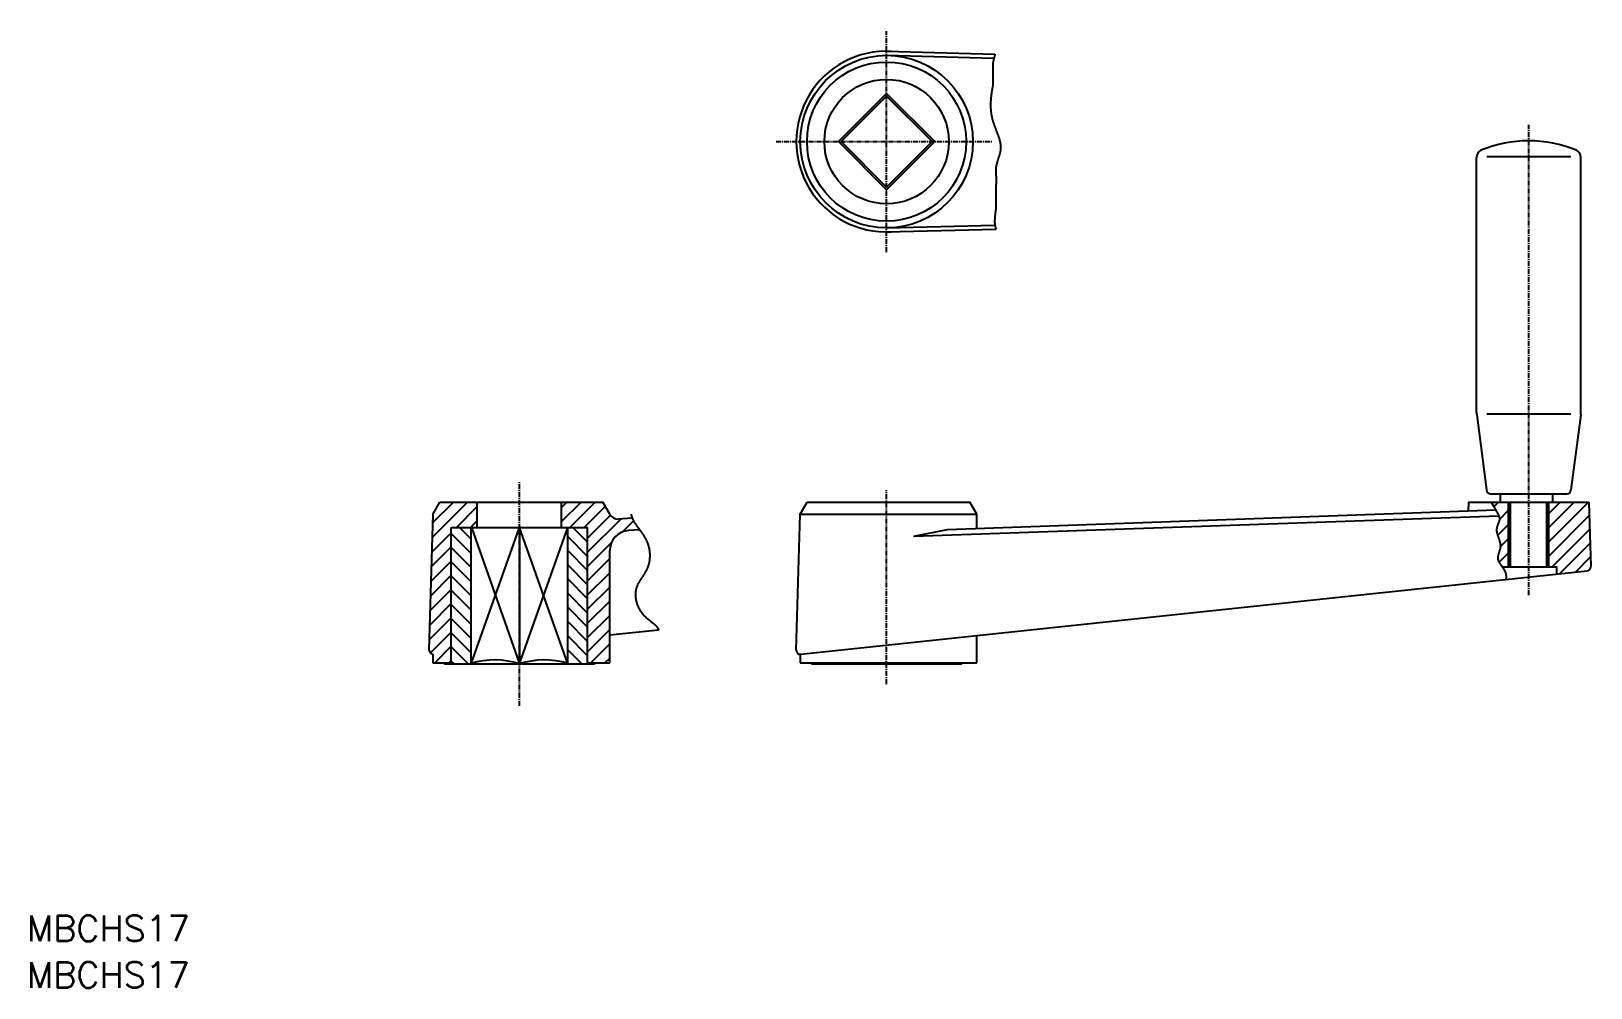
# Model space of a CAD drawing. Extents: x -75 to 314, y -48 to 190.
import ezdxf

# ---------------------------------------------------------------- set-up
doc = ezdxf.new("R2010")
doc.units = 0
doc.linetypes.add('CENTER', pattern=[2, 1.25, -0.25, 0.25, -0.25])
doc.layers.get('0').update_dxf_attribs({"linetype": 'CONTINUOUS'})
doc.layers.add('CENTER', color=1, linetype='CENTER')
doc.styles.get("Standard").update_dxf_attribs({"font": 'txt.shx', "bigfont": 'bigfont.shx'})

# ---------------------------------------------------------------- blocks, each defined once
blk = doc.blocks.new('*X2')
at = {"color": 0}
for p, q in [((303.63, 63.22), (313.52, 73.1)), ((303.63, 66.75), (309.98, 73.1)), ((303.63, 70.29), (306.44, 73.1)), ((303.63, 59.68), (313.69, 69.74)), ((304.47, 56.98), (313.81, 66.32)), ((306.29, 55.27), (313.93, 62.9)), ((310.25, 55.69), (314.05, 59.49))]:
    blk.add_line(p, q, dxfattribs=at)
blk = doc.blocks.new('*X3')
at = {"color": 0}
for p, q in [((35.12, 63.88), (32.2, 66.8)), ((64.14, 63.14), (60.48, 66.8)), ((64.14, 66.68), (64.02, 66.8)), ((35.12, 60.34), (30.14, 65.32)), ((64.14, 59.6), (59.16, 64.58)), ((35.12, 56.81), (30.14, 61.78)), ((64.14, 56.07), (59.16, 61.05)), ((35.12, 53.27), (30.14, 58.25)), ((35.12, 49.73), (30.14, 54.71)), ((64.14, 52.53), (59.16, 57.51)), ((35.12, 46.2), (30.14, 51.18)), ((64.14, 49), (59.16, 53.98)), ((35.12, 42.66), (30.14, 47.64)), ((64.14, 45.46), (59.16, 50.44)), ((64.14, 41.93), (59.16, 46.91)), ((35.12, 39.13), (30.14, 44.11)), ((64.14, 38.39), (59.16, 43.37)), ((35.12, 35.59), (30.14, 40.57)), ((64.14, 34.86), (59.16, 39.83)), ((34.38, 32.8), (30.14, 37.04)), ((62.66, 32.8), (59.16, 36.3)), ((30.84, 32.8), (30.14, 33.5))]:
    blk.add_line(p, q, dxfattribs=at)
blk = doc.blocks.new('*X4')
at = {"color": 0}
for p, q in [((25.47, 64.36), (34.21, 73.1)), ((25.58, 68.01), (30.67, 73.1)), ((31.44, 66.8), (36.64, 71.99)), ((57.64, 68.25), (62.49, 73.1)), ((57.64, 71.78), (58.96, 73.1)), ((59.73, 66.8), (66.03, 73.1)), ((63.26, 66.8), (68.51, 72.05)), ((34.98, 66.8), (36.64, 68.46)), ((64.14, 64.14), (69.83, 69.83)), ((64.14, 60.6), (72.45, 68.91)), ((72.72, 65.64), (75.55, 68.48)), ((76.77, 66.16), (76.97, 66.37)), ((25.36, 60.72), (30.14, 65.49)), ((64.14, 57.07), (70.02, 62.95)), ((25.15, 53.43), (30.14, 58.42)), ((25.26, 57.08), (30.14, 61.96)), ((64.14, 53.53), (69.64, 59.03)), ((25.04, 49.79), (30.14, 54.89)), ((64.14, 50), (69.64, 55.5)), ((24.93, 46.15), (30.14, 51.35)), ((64.14, 46.46), (69.64, 51.96)), ((24.83, 42.5), (30.14, 47.82)), ((64.14, 42.93), (69.64, 48.43)), ((24.72, 38.86), (30.14, 44.28)), ((64.14, 39.39), (69.64, 44.89)), ((24.91, 35.52), (30.14, 40.75)), ((64.14, 35.85), (69.64, 41.35)), ((26.03, 33.1), (30.14, 37.21)), ((64.92, 33.1), (69.64, 37.82)), ((29.56, 33.1), (30.14, 33.67)), ((68.45, 33.1), (69.64, 34.28))]:
    blk.add_line(p, q, dxfattribs=at)

msp = doc.modelspace()

# ---------------------------------------------------------------- linework, layer by layer
at = {"color": 7, "linetype": 'CONTINUOUS'}
for p, q in [((138.61, 184.39), (165.38, 183.69)), ((138.63, 185.39), (165.63, 184.68)), ((285.63, 95.45), (285.63, 158.97)), ((288.16, 159.21), (309.11, 159.21)), ((311.63, 95.45), (311.63, 158.97)), ((138.61, 141.39), (165.61, 142.1)), ((138.63, 140.39), (165.93, 141.1)), ((285.67, 94.81), (288.11, 76.14)), ((288.16, 95.12), (309.11, 95.12)), ((311.59, 94.81), (309.16, 76.14)), ((289.11, 75.14), (308.16, 75.14)), ((291.63, 73.14), (291.63, 75.14)), ((304.63, 73.14), (304.63, 75.14)), ((24.64, 36.25), (25.64, 70.21)), ((25.64, 70.21), (27.31, 73.1)), ((27.31, 73.1), (67.91, 73.1)), ((29.31, 73.1), (65.91, 73.1)), ((36.64, 66.8), (36.64, 73.1)), ((57.64, 66.8), (57.64, 73.1)), ((69.64, 70.1), (67.91, 73.1)), ((116.13, 36.25), (117.13, 70.1)), ((117.08, 70.1), (118.81, 73.1)), ((117.08, 70.1), (161.13, 70.1)), ((118.81, 73.1), (159.4, 73.1)), ((290.46, 71.08), (153.75, 66.19)), ((161.13, 70.1), (159.4, 73.1)), ((161.13, 66.46), (161.13, 70.1)), ((283.66, 73.1), (283.58, 70.83)), ((283.66, 73.1), (313.61, 73.1)), ((289.96, 71.96), (291.1, 73.1)), ((291.33, 68.78), (293.63, 71.09)), ((293.63, 56.98), (293.63, 73.1)), ((294.13, 56.98), (294.13, 73.1)), ((303.13, 56.98), (303.13, 73.1)), ((303.63, 56.98), (303.63, 73.1)), ((313.57, 73.1), (314.1, 57.03)), ((30.14, 66.8), (64.14, 66.8)), ((30.14, 32.8), (30.14, 66.8)), ((35.12, 32.8), (35.12, 66.8)), ((35.12, 32.8), (47.14, 66.8)), ((35.19, 66.8), (47.14, 32.8)), ((47.14, 67.1), (47.14, 32.8)), ((47.14, 32.8), (59.16, 66.8)), ((59.16, 32.8), (47.14, 66.8)), ((59.16, 32.8), (59.16, 66.8)), ((64.14, 32.8), (64.14, 66.8)), ((75.25, 69.08), (71.76, 68.87)), ((77.1, 66.18), (74.34, 66.02)), ((291.21, 69.62), (145.35, 64.52)), ((153.75, 66.19), (145.35, 64.52)), ((290.89, 64.82), (293.63, 67.56)), ((291.55, 61.94), (293.63, 64.02)), ((69.64, 33.1), (69.64, 61.03)), ((291.27, 58.12), (293.63, 60.49)), ((117.23, 35.21), (313.21, 56)), ((292.04, 56.98), (305.63, 56.98)), ((305.63, 55.2), (305.63, 56.98)), ((69.64, 40.07), (81.81, 41.31)), ((161.13, 33.1), (161.13, 39.98)), ((25.58, 35.23), (25.58, 33.1)), ((117.08, 35.23), (117.08, 33.1)), ((25.58, 33.1), (30.14, 33.1)), ((28.44, 32.8), (28.14, 33.1)), ((28.44, 32.8), (65.84, 32.8)), ((30.14, 32.8), (64.14, 32.8)), ((64.14, 33.1), (69.64, 33.1)), ((65.84, 32.8), (66.14, 33.1)), ((117.08, 33.1), (161.13, 33.1)), ((119.93, 32.8), (119.63, 33.1)), ((119.93, 32.8), (157.33, 32.8)), ((157.33, 32.8), (157.63, 33.1))]:
    msp.add_line(p, q, dxfattribs=at)
for points in [[(138.63, 150.87), (150.65, 162.89), (138.63, 174.91), (126.61, 162.89)], [(138.63, 151.58), (149.95, 162.89), (138.63, 174.2), (127.32, 162.89)]]:
    msp.add_lwpolyline(points, close=True, dxfattribs=at)
for points in [[(165.63, 184.68, 0), (165.6, 184.57, 0), (165.57, 184.46, 0), (165.55, 184.35, 0), (165.52, 184.24, 0), (165.49, 184.12, 0), (165.46, 184.01, 0), (165.43, 183.9, 0), (165.41, 183.79, 0), (165.38, 183.68, 0), (165.35, 183.56, 0), (165.33, 183.45, 0), (165.3, 183.34, 0), (165.28, 183.23, 0), (165.25, 183.11, 0), (165.22, 183, 0), (165.2, 182.89, 0), (165.18, 182.77, 0), (165.15, 182.66, 0), (165.13, 182.55, 0), (165.1, 182.44, 0), (165.08, 182.32, 0), (165.06, 176.71, 0), (165.03, 176.59, 0), (165.01, 176.48, 0), (164.99, 176.37, 0), (164.97, 176.25, 0), (164.95, 176.14, 0), (164.93, 176.02, 0), (164.91, 175.91, 0), (164.89, 175.79, 0), (164.87, 175.68, 0), (164.85, 175.56, 0), (164.83, 175.45, 0), (164.81, 175.34, 0), (164.8, 175.22, 0), (164.78, 175.11, 0), (164.76, 174.99, 0), (164.75, 174.88, 0), (164.73, 174.76, 0), (164.72, 174.65, 0), (164.7, 174.53, 0), (164.69, 174.41, 0), (164.67, 174.3, 0), (164.66, 174.18, 0), (164.65, 174.07, 0), (164.64, 173.95, 0), (164.63, 173.84, 0), (164.62, 173.72, 0), (164.61, 173.6, 0), (164.6, 173.49, 0), (164.59, 173.37, 0), (164.58, 173.26, 0), (164.57, 173.14, 0), (164.57, 173.03, 0), (164.56, 172.91, 0), (164.56, 172.79, 0), (164.55, 172.68, 0), (164.55, 172.56, 0), (164.55, 172.45, 0), (164.54, 172.33, 0), (164.54, 172.22, 0), (164.54, 172.1, 0), (164.54, 171.98, 0), (164.54, 171.87, 0), (164.54, 171.75, 0), (164.55, 171.64, 0), (164.55, 171.52, 0), (164.55, 171.41, 0), (164.56, 171.29, 0), (164.56, 171.17, 0), (164.57, 171.06, 0), (164.58, 170.94, 0), (164.59, 170.83, 0), (164.59, 170.71, 0), (164.6, 170.59, 0), (164.62, 170.48, 0), (164.63, 170.37, 0), (164.64, 170.25, 0), (164.65, 170.13, 0), (164.67, 170.02, 0), (164.68, 169.9, 0), (164.7, 169.79, 0), (164.72, 169.67, 0), (164.73, 169.56, 0), (164.75, 169.44, 0), (164.77, 169.33, 0), (164.8, 169.21, 0), (164.82, 169.1, 0), (164.84, 168.99, 0), (164.87, 168.87, 0), (164.89, 168.76, 0), (164.92, 168.64, 0), (164.94, 168.53, 0), (164.97, 168.41, 0), (165, 168.3, 0), (165.03, 168.19, 0), (165.06, 168.07, 0), (165.1, 167.96, 0), (165.13, 167.85, 0), (165.17, 167.73, 0), (165.2, 167.62, 0), (165.24, 167.51, 0), (165.28, 167.39, 0), (165.32, 167.28, 0), (165.36, 167.17, 0), (165.4, 167.06, 0), (165.44, 166.94, 0), (165.48, 166.83, 0), (165.52, 166.72, 0), (165.56, 166.61, 0), (165.6, 166.5, 0), (165.65, 166.38, 0), (165.69, 166.27, 0), (165.73, 166.16, 0), (165.78, 166.05, 0), (165.82, 165.94, 0), (165.87, 165.82, 0), (165.91, 165.71, 0), (165.95, 165.6, 0), (166, 165.49, 0), (166.04, 165.38, 0), (166.09, 165.27, 0), (166.13, 165.16, 0), (166.17, 165.04, 0), (166.21, 164.93, 0), (166.26, 164.82, 0), (166.3, 164.71, 0), (166.34, 164.6, 0), (166.38, 164.49, 0), (166.42, 164.38, 0), (166.46, 164.27, 0), (166.5, 164.16, 0), (166.54, 164.05, 0), (166.57, 163.94, 0), (166.61, 163.83, 0), (166.64, 163.72, 0), (166.68, 163.61, 0), (166.71, 163.5, 0), (166.74, 163.38, 0), (166.77, 163.27, 0), (166.8, 163.16, 0), (166.83, 163.05, 0), (166.85, 162.94, 0), (166.88, 162.83, 0), (166.9, 162.72, 0), (166.92, 162.61, 0), (166.94, 162.5, 0), (166.96, 162.39, 0), (166.98, 162.28, 0), (166.99, 162.17, 0), (167.01, 162.06, 0), (167.02, 161.95, 0), (167.03, 161.84, 0), (167.03, 161.73, 0), (167.04, 161.62, 0), (167.04, 161.51, 0), (167.04, 161.4, 0), (167.04, 161.29, 0), (167.04, 161.18, 0), (167.03, 161.07, 0), (167.02, 160.96, 0), (167.01, 160.85, 0), (167, 160.74, 0), (166.98, 160.62, 0), (166.96, 160.51, 0), (166.94, 160.4, 0), (166.92, 160.29, 0), (166.9, 160.18, 0), (166.87, 160.07, 0), (166.84, 159.96, 0), (166.81, 159.85, 0), (166.78, 159.74, 0), (166.75, 159.63, 0), (166.72, 159.52, 0), (166.68, 159.41, 0), (166.65, 159.29, 0), (166.61, 159.18, 0), (166.58, 159.07, 0), (166.54, 158.96, 0), (166.5, 158.85, 0), (166.47, 158.74, 0), (166.43, 158.63, 0), (166.39, 158.52, 0), (166.36, 158.4, 0), (166.32, 158.29, 0), (166.28, 158.18, 0), (166.25, 158.07, 0), (166.21, 157.96, 0), (166.18, 157.85, 0), (166.15, 157.74, 0), (166.12, 157.63, 0), (166.09, 157.51, 0), (166.06, 157.4, 0), (166.03, 157.29, 0), (166, 157.18, 0), (165.98, 157.07, 0), (165.96, 156.96, 0), (165.94, 156.84, 0), (165.92, 156.73, 0), (165.9, 156.62, 0), (165.89, 156.51, 0), (165.88, 156.4, 0), (165.87, 156.28, 0), (165.86, 156.17, 0), (165.85, 156.06, 0), (165.85, 155.95, 0), (165.85, 155.84, 0), (165.85, 155.72, 0), (165.84, 155.61, 0), (165.85, 155.5, 0), (165.85, 155.38, 0), (165.85, 155.27, 0), (165.85, 155.16, 0), (165.86, 155.04, 0), (165.86, 154.93, 0), (165.87, 154.82, 0), (165.87, 154.7, 0), (165.88, 154.59, 0), (165.88, 154.47, 0), (165.89, 154.36, 0), (165.9, 154.24, 0), (165.9, 154.12, 0), (165.91, 154.01, 0), (165.91, 153.89, 0), (165.92, 153.77, 0), (165.92, 153.65, 0), (165.92, 153.54, 0), (165.93, 153.42, 0), (165.93, 153.3, 0), (165.93, 153.18, 0), (165.93, 153.06, 0), (165.93, 152.94, 0), (165.92, 152.81, 0), (165.92, 152.69, 0), (165.91, 152.57, 0), (165.91, 152.45, 0), (165.9, 152.32, 0), (165.89, 152.2, 0), (165.88, 152.08, 0), (165.87, 146.45, 0), (165.85, 146.33, 0), (165.84, 146.2, 0), (165.83, 146.08, 0), (165.81, 145.96, 0), (165.8, 145.83, 0), (165.79, 145.71, 0), (165.77, 145.58, 0), (165.76, 145.46, 0), (165.74, 145.33, 0), (165.72, 145.21, 0), (165.71, 145.08, 0), (165.69, 144.96, 0), (165.68, 144.83, 0), (165.67, 144.71, 0), (165.65, 144.59, 0), (165.64, 144.47, 0), (165.62, 144.34, 0), (165.61, 144.22, 0), (165.6, 144.1, 0), (165.59, 143.98, 0), (165.58, 143.86, 0), (165.57, 143.74, 0), (165.56, 143.62, 0), (165.56, 143.5, 0), (165.55, 143.39, 0), (165.55, 143.27, 0), (165.54, 143.16, 0), (165.54, 143.04, 0), (165.54, 142.93, 0), (165.55, 142.82, 0), (165.55, 142.71, 0), (165.56, 142.59, 0), (165.56, 142.49, 0), (165.57, 142.38, 0), (165.59, 142.27, 0), (165.6, 142.17, 0), (165.62, 142.06, 0), (165.64, 141.96, 0), (165.66, 141.86, 0), (165.68, 141.76, 0), (165.71, 141.66, 0), (165.74, 141.56, 0), (165.77, 141.47, 0), (165.8, 141.38, 0), (165.84, 141.28, 0), (165.88, 141.19, 0), (165.93, 141.1, 0)], [(74.98, 70.11, 0), (74.99, 70.01, 0), (75, 69.92, 0), (75.02, 69.82, 0), (75.04, 69.72, 0), (75.07, 69.62, 0), (75.09, 69.52, 0), (75.12, 69.42, 0), (75.16, 69.32, 0), (75.19, 69.22, 0), (75.23, 69.12, 0), (75.28, 69.02, 0), (75.32, 68.92, 0), (75.37, 68.81, 0), (75.42, 68.71, 0), (75.47, 68.61, 0), (75.53, 68.51, 0), (75.59, 68.4, 0), (75.65, 68.3, 0), (75.71, 68.19, 0), (75.77, 68.09, 0), (75.84, 67.98, 0), (75.91, 67.88, 0), (75.98, 67.77, 0), (76.05, 67.67, 0), (76.12, 67.56, 0), (76.19, 67.45, 0), (76.27, 67.34, 0), (76.34, 67.23, 0), (76.42, 67.13, 0), (76.5, 67.02, 0), (76.58, 66.91, 0), (76.66, 66.8, 0), (76.74, 66.69, 0), (76.82, 66.58, 0), (76.9, 66.46, 0), (76.98, 66.35, 0), (77.06, 66.24, 0), (77.15, 66.13, 0), (77.23, 66.01, 0), (77.31, 65.9, 0), (77.39, 65.79, 0), (77.47, 65.67, 0), (77.55, 65.56, 0), (77.64, 65.44, 0), (77.72, 65.32, 0), (77.79, 65.21, 0), (77.87, 65.09, 0), (77.95, 64.97, 0), (78.03, 64.85, 0), (78.1, 64.73, 0), (78.18, 64.61, 0), (78.25, 64.49, 0), (78.32, 64.37, 0), (78.4, 64.25, 0), (78.46, 64.13, 0), (78.53, 64.01, 0), (78.6, 63.89, 0), (78.66, 63.76, 0), (78.72, 63.64, 0), (78.78, 63.51, 0), (78.84, 63.39, 0), (78.9, 63.26, 0), (78.95, 63.14, 0), (79, 63.01, 0), (79.05, 62.88, 0), (79.1, 62.76, 0), (79.14, 62.63, 0), (79.18, 62.5, 0), (79.23, 62.37, 0), (79.26, 62.24, 0), (79.3, 62.11, 0), (79.34, 61.98, 0), (79.37, 61.85, 0), (79.4, 61.72, 0), (79.43, 61.59, 0), (79.45, 61.46, 0), (79.48, 61.33, 0), (79.5, 61.2, 0), (79.52, 61.07, 0), (79.54, 60.94, 0), (79.56, 60.81, 0), (79.57, 60.68, 0), (79.58, 60.55, 0), (79.59, 60.41, 0), (79.6, 60.28, 0), (79.61, 60.15, 0), (79.61, 60.02, 0), (79.61, 59.89, 0), (79.61, 59.76, 0), (79.61, 59.63, 0), (79.61, 59.5, 0), (79.6, 59.37, 0), (79.59, 59.24, 0), (79.58, 59.11, 0), (79.57, 58.98, 0), (79.56, 58.85, 0), (79.54, 58.72, 0), (79.53, 58.6, 0), (79.51, 58.47, 0), (79.49, 58.34, 0), (79.46, 58.21, 0), (79.44, 58.09, 0), (79.41, 57.96, 0), (79.38, 57.84, 0), (79.35, 57.71, 0), (79.32, 57.59, 0), (79.28, 57.46, 0), (79.24, 57.34, 0), (79.21, 57.22, 0), (79.17, 57.1, 0), (79.12, 56.98, 0), (79.08, 56.86, 0), (79.03, 56.74, 0), (78.98, 56.62, 0), (78.93, 56.5, 0), (78.88, 56.38, 0), (78.83, 56.27, 0), (78.77, 56.15, 0), (78.72, 56.04, 0), (78.66, 55.92, 0), (78.59, 55.81, 0), (78.53, 55.7, 0), (78.47, 55.59, 0), (78.4, 55.48, 0), (78.34, 55.37, 0), (78.27, 55.26, 0), (78.2, 55.15, 0), (78.13, 55.04, 0), (78.06, 54.94, 0), (77.99, 54.83, 0), (77.92, 54.72, 0), (77.85, 54.61, 0), (77.78, 54.51, 0), (77.7, 54.4, 0), (77.63, 54.29, 0), (77.56, 54.19, 0), (77.49, 54.08, 0), (77.42, 53.98, 0), (77.35, 53.87, 0), (77.28, 53.76, 0), (77.21, 53.66, 0), (77.14, 53.55, 0), (77.07, 53.44, 0), (77.01, 53.33, 0), (76.94, 53.22, 0), (76.88, 53.11, 0), (76.82, 53, 0), (76.76, 52.89, 0), (76.7, 52.78, 0), (76.64, 52.67, 0), (76.59, 52.56, 0), (76.54, 52.45, 0), (76.49, 52.33, 0), (76.44, 52.22, 0), (76.39, 52.1, 0), (76.35, 51.98, 0), (76.31, 51.87, 0), (76.27, 51.75, 0), (76.24, 51.63, 0), (76.21, 51.5, 0), (76.18, 51.38, 0), (76.15, 51.26, 0), (76.13, 51.13, 0), (76.11, 51.01, 0), (76.09, 50.88, 0), (76.07, 50.76, 0), (76.06, 50.63, 0), (76.05, 50.5, 0), (76.04, 50.37, 0), (76.04, 50.24, 0), (76.04, 50.11, 0), (76.04, 49.99, 0), (76.04, 49.86, 0), (76.04, 49.72, 0), (76.05, 49.59, 0), (76.06, 49.46, 0), (76.08, 49.33, 0), (76.09, 49.2, 0), (76.11, 49.07, 0), (76.13, 48.94, 0), (76.15, 48.81, 0), (76.18, 48.68, 0), (76.21, 48.55, 0), (76.24, 48.42, 0), (76.27, 48.29, 0), (76.3, 48.16, 0), (76.34, 48.03, 0), (76.38, 47.9, 0), (76.42, 47.77, 0), (76.47, 47.64, 0), (76.51, 47.51, 0), (76.56, 47.39, 0), (76.61, 47.26, 0), (76.67, 47.14, 0), (76.72, 47.01, 0), (76.78, 46.89, 0), (76.84, 46.77, 0), (76.9, 46.64, 0), (76.96, 46.52, 0), (77.03, 46.4, 0), (77.1, 46.29, 0), (77.17, 46.17, 0), (77.24, 46.05, 0), (77.32, 45.94, 0), (77.39, 45.83, 0), (77.47, 45.71, 0), (77.55, 45.6, 0), (77.64, 45.49, 0), (77.72, 45.39, 0), (77.81, 45.28, 0), (77.9, 45.18, 0), (77.99, 45.07, 0), (78.08, 44.97, 0), (78.17, 44.88, 0), (78.27, 44.78, 0), (78.37, 44.68, 0), (78.47, 44.59, 0), (78.57, 44.5, 0), (78.67, 44.41, 0), (78.78, 44.32, 0), (78.88, 44.23, 0), (78.99, 44.14, 0), (79.09, 44.06, 0), (79.2, 43.97, 0), (79.31, 43.89, 0), (79.41, 43.81, 0), (79.52, 43.73, 0), (79.63, 43.64, 0), (79.73, 43.56, 0), (79.84, 43.48, 0), (79.94, 43.4, 0), (80.05, 43.32, 0), (80.15, 43.24, 0), (80.25, 43.15, 0), (80.36, 43.07, 0), (80.46, 42.99, 0), (80.55, 42.91, 0), (80.65, 42.82, 0), (80.74, 42.74, 0), (80.84, 42.65, 0), (80.93, 42.57, 0), (81.01, 42.48, 0), (81.1, 42.39, 0), (81.18, 42.3, 0), (81.26, 42.21, 0), (81.33, 42.12, 0), (81.41, 42.02, 0), (81.48, 41.93, 0), (81.54, 41.83, 0), (81.6, 41.73, 0), (81.66, 41.63, 0), (81.72, 41.52, 0), (81.77, 41.42, 0), (81.81, 41.31, 0), (81.85, 41.2, 0)], [(289.31, 73.1, 0), (289.9, 72.05, 0), (289.93, 72, 0), (289.96, 71.95, 0), (289.99, 71.9, 0), (290.02, 71.85, 0), (290.05, 71.8, 0), (290.08, 71.75, 0), (290.11, 71.71, 0), (290.13, 71.66, 0), (290.16, 71.61, 0), (290.19, 71.56, 0), (290.22, 71.51, 0), (290.24, 71.46, 0), (290.27, 71.41, 0), (290.3, 71.36, 0), (290.33, 71.32, 0), (290.35, 71.27, 0), (290.38, 71.22, 0), (290.41, 71.17, 0), (290.43, 71.13, 0), (290.46, 71.08, 0), (290.49, 71.03, 0), (290.51, 70.99, 0), (290.54, 70.94, 0), (290.56, 70.9, 0), (290.59, 70.85, 0), (290.61, 70.81, 0), (290.64, 70.77, 0), (290.66, 70.72, 0), (290.69, 70.68, 0), (290.71, 70.64, 0), (290.73, 70.6, 0), (290.76, 70.55, 0), (290.78, 70.51, 0), (290.8, 70.47, 0), (290.82, 70.43, 0), (290.85, 70.39, 0), (290.87, 70.35, 0), (290.89, 70.31, 0), (290.91, 70.28, 0), (290.93, 70.24, 0), (290.95, 70.2, 0), (290.97, 70.16, 0), (290.99, 70.12, 0), (291.01, 70.09, 0), (291.02, 70.05, 0), (291.04, 70.01, 0), (291.06, 69.98, 0), (291.08, 69.94, 0), (291.09, 69.9, 0), (291.11, 69.87, 0), (291.13, 69.83, 0), (291.14, 69.79, 0), (291.16, 69.76, 0), (291.17, 69.72, 0), (291.18, 69.69, 0), (291.2, 69.65, 0), (291.21, 69.62, 0), (291.22, 69.58, 0), (291.23, 69.55, 0), (291.24, 69.51, 0), (291.25, 69.47, 0), (291.26, 69.44, 0), (291.27, 69.4, 0), (291.28, 69.37, 0), (291.29, 69.33, 0), (291.3, 69.3, 0), (291.3, 69.26, 0), (291.31, 69.23, 0), (291.31, 69.19, 0), (291.32, 69.15, 0), (291.32, 69.12, 0), (291.32, 69.08, 0), (291.33, 69.04, 0), (291.33, 69.01, 0), (291.33, 68.97, 0), (291.33, 68.93, 0), (291.33, 68.9, 0), (291.33, 68.86, 0), (291.33, 68.82, 0), (291.32, 68.78, 0), (291.32, 68.74, 0), (291.32, 68.7, 0), (291.31, 68.66, 0), (291.31, 68.62, 0), (291.3, 68.58, 0), (291.29, 68.54, 0), (291.28, 68.5, 0), (291.27, 68.46, 0), (291.26, 68.42, 0), (291.25, 68.38, 0), (291.24, 68.34, 0), (291.23, 68.29, 0), (291.22, 68.25, 0), (291.2, 68.21, 0), (291.19, 68.16, 0), (291.17, 68.12, 0), (291.15, 68.07, 0), (291.14, 68.03, 0), (291.12, 67.98, 0), (291.1, 67.93, 0), (291.08, 67.88, 0), (291.06, 67.84, 0), (291.04, 67.79, 0), (291.02, 67.74, 0), (291, 67.69, 0), (290.98, 67.64, 0), (290.96, 67.59, 0), (290.94, 67.54, 0), (290.92, 67.49, 0), (290.9, 67.43, 0), (290.88, 67.38, 0), (290.86, 67.33, 0), (290.84, 67.27, 0), (290.82, 67.22, 0), (290.8, 67.16, 0), (290.78, 67.11, 0), (290.77, 67.05, 0), (290.75, 67, 0), (290.73, 66.94, 0), (290.72, 66.88, 0), (290.7, 66.82, 0), (290.69, 66.76, 0), (290.68, 66.7, 0), (290.67, 66.64, 0), (290.66, 66.58, 0), (290.65, 66.52, 0), (290.64, 66.46, 0), (290.63, 66.4, 0), (290.63, 66.34, 0), (290.62, 66.27, 0), (290.62, 66.21, 0), (290.62, 66.14, 0), (290.62, 66.08, 0), (290.62, 66.01, 0), (290.63, 65.95, 0), (290.63, 65.88, 0), (290.64, 65.81, 0), (290.65, 65.75, 0), (290.66, 65.68, 0), (290.68, 65.61, 0), (290.69, 65.54, 0), (290.7, 65.47, 0), (290.72, 65.4, 0), (290.74, 65.33, 0), (290.76, 65.26, 0), (290.78, 65.19, 0), (290.8, 65.11, 0), (290.82, 65.04, 0), (290.84, 64.97, 0), (290.87, 64.89, 0), (290.89, 64.82, 0), (290.91, 64.75, 0), (290.94, 64.67, 0), (290.96, 64.6, 0), (290.99, 64.52, 0), (291.01, 64.45, 0), (291.04, 64.37, 0), (291.07, 64.3, 0), (291.09, 64.22, 0), (291.12, 64.15, 0), (291.15, 64.07, 0), (291.17, 64, 0), (291.2, 63.92, 0), (291.22, 63.84, 0), (291.25, 63.77, 0), (291.27, 63.69, 0), (291.3, 63.61, 0), (291.32, 63.54, 0), (291.35, 63.46, 0), (291.37, 63.38, 0), (291.39, 63.3, 0), (291.41, 63.23, 0), (291.43, 63.15, 0), (291.45, 63.07, 0), (291.46, 63, 0), (291.48, 62.92, 0), (291.5, 62.84, 0), (291.51, 62.77, 0), (291.52, 62.69, 0), (291.53, 62.61, 0), (291.54, 62.54, 0), (291.55, 62.46, 0), (291.55, 62.38, 0), (291.56, 62.31, 0), (291.56, 62.23, 0), (291.56, 62.16, 0), (291.56, 62.08, 0), (291.56, 62.01, 0), (291.55, 61.93, 0), (291.54, 61.86, 0), (291.53, 61.78, 0), (291.52, 61.71, 0), (291.51, 61.63, 0), (291.5, 61.56, 0), (291.48, 61.49, 0), (291.47, 61.41, 0), (291.45, 61.34, 0), (291.43, 61.27, 0), (291.41, 61.2, 0), (291.39, 61.12, 0), (291.37, 61.05, 0), (291.35, 60.98, 0), (291.33, 60.91, 0), (291.3, 60.84, 0), (291.28, 60.77, 0), (291.26, 60.7, 0), (291.24, 60.63, 0), (291.21, 60.56, 0), (291.19, 60.49, 0), (291.17, 60.43, 0), (291.15, 60.36, 0), (291.12, 60.29, 0), (291.1, 60.23, 0), (291.08, 60.16, 0), (291.06, 60.09, 0), (291.04, 60.03, 0), (291.02, 59.96, 0), (291.01, 59.9, 0), (290.99, 59.84, 0), (290.98, 59.77, 0), (290.96, 59.71, 0), (290.95, 59.65, 0), (290.94, 59.58, 0), (290.93, 59.52, 0), (290.93, 59.46, 0), (290.92, 59.4, 0), (290.92, 59.34, 0), (290.92, 59.28, 0), (290.92, 59.23, 0), (290.92, 59.17, 0), (290.92, 59.11, 0), (290.93, 59.05, 0), (290.94, 59, 0), (290.95, 58.94, 0), (290.96, 58.89, 0), (290.97, 58.83, 0), (290.98, 58.78, 0), (291, 58.72, 0), (291.02, 58.67, 0), (291.03, 58.61, 0), (291.05, 58.56, 0), (291.07, 58.51, 0), (291.1, 58.46, 0), (291.12, 58.4, 0), (291.14, 58.35, 0), (291.17, 58.3, 0), (291.19, 58.25, 0), (291.22, 58.2, 0), (291.25, 58.14, 0), (291.28, 58.09, 0), (291.31, 58.04, 0), (291.34, 57.99, 0), (291.37, 57.94, 0), (291.4, 57.89, 0), (291.44, 57.84, 0), (291.47, 57.79, 0), (291.5, 57.74, 0), (291.54, 57.69, 0), (291.57, 57.64, 0), (291.61, 57.59, 0), (291.64, 57.54, 0), (291.68, 57.49, 0), (291.71, 57.44, 0), (291.75, 57.39, 0), (291.79, 57.34, 0), (291.82, 57.29, 0), (291.86, 57.24, 0), (291.89, 57.19, 0), (291.93, 57.14, 0), (291.97, 57.09, 0), (292, 57.03, 0), (292.04, 56.98, 0), (292.07, 56.93, 0), (292.11, 56.88, 0), (292.14, 56.83, 0), (292.18, 56.77, 0), (292.21, 56.72, 0), (292.25, 56.67, 0), (292.28, 56.62, 0), (292.31, 56.56, 0), (292.35, 56.51, 0), (292.38, 56.46, 0), (292.41, 56.4, 0), (292.44, 56.35, 0), (292.47, 56.3, 0), (292.5, 56.24, 0), (292.53, 56.19, 0), (292.56, 56.13, 0), (292.59, 56.08, 0), (292.61, 56.03, 0), (292.64, 55.97, 0), (292.66, 55.92, 0), (292.69, 55.86, 0), (292.71, 55.81, 0), (292.74, 55.75, 0), (292.76, 55.7, 0), (292.78, 55.64, 0), (292.8, 55.59, 0), (292.82, 55.54, 0), (292.84, 55.48, 0), (292.86, 55.43, 0), (292.87, 55.37, 0), (292.89, 55.32, 0), (292.9, 55.26, 0), (292.92, 55.21, 0), (292.93, 55.15, 0), (292.94, 55.1, 0), (292.95, 55.05, 0), (292.96, 54.99, 0), (292.97, 54.94, 0), (292.97, 54.88, 0), (292.98, 54.83, 0), (292.98, 54.78, 0), (292.99, 54.72, 0), (292.99, 54.67, 0), (292.99, 54.62, 0), (292.99, 54.56, 0), (292.94, 53.86, 0)]]:
    msp.add_polyline3d(points, dxfattribs=at)
for radius in [21.5, 19.83, 15.5]:
    msp.add_circle((138.63, 162.89), radius, dxfattribs=at)
for centre, radius, start, end in [((138.63, 162.89), 22.5, 87, 273), ((287.63, 158.96), 2, 116.7929, 180), ((298.63, 131.89), 31.21, 67.5846, 112.4154), ((309.63, 158.96), 2, 0, 63.2071), ((290.63, 95.45), 5, 180, 187.4153), ((306.63, 95.45), 5, 352.5847, 0), ((289.11, 76.14), 1, 180, 270), ((308.16, 76.14), 1, 270, 0), ((71.87, 71.52), 2.65, 212.3761, 267.4647), ((74.64, 61.03), 5, 93.3851, 180), ((313.1, 57), 1, 276.0556, 1.8975), ((25.64, 36.21), 1, 177.7392, 266.7048), ((117.13, 36.21), 1, 177.7392, 275.7992), ((40.93, 14.02), 19.78, 71.6931, 107.0813), ((53.35, 14.02), 19.78, 72.9187, 108.3069)]:
    msp.add_arc(centre, radius, start, end, dxfattribs=at)
at = {"layer": 'CENTER', "color": 1, "linetype": 'CENTER'}
for p, q in [((138.63, 135.39), (138.63, 190.39)), ((298.63, 49.96), (298.63, 167.1)), ((111.13, 162.89), (165.13, 162.89)), ((47.14, 22.4), (47.14, 78.1)), ((138.63, 27.8), (138.63, 76.1))]:
    msp.add_line(p, q, dxfattribs=at)

# ---------------------------------------------------------------- block references
at = {"color": 7, "linetype": 'CONTINUOUS'}
for name in ['*X4', '*X2', '*X3']:
    msp.add_blockref(name, (0, 0), dxfattribs=at)

# ---------------------------------------------------------------- texts
for p in [(-75.62, -36.27), (-75.62, -47.85)]:
    msp.add_text('MBCHS17', height=6.4, dxfattribs=at).set_placement(p)

doc.saveas('drawing.dxf')
